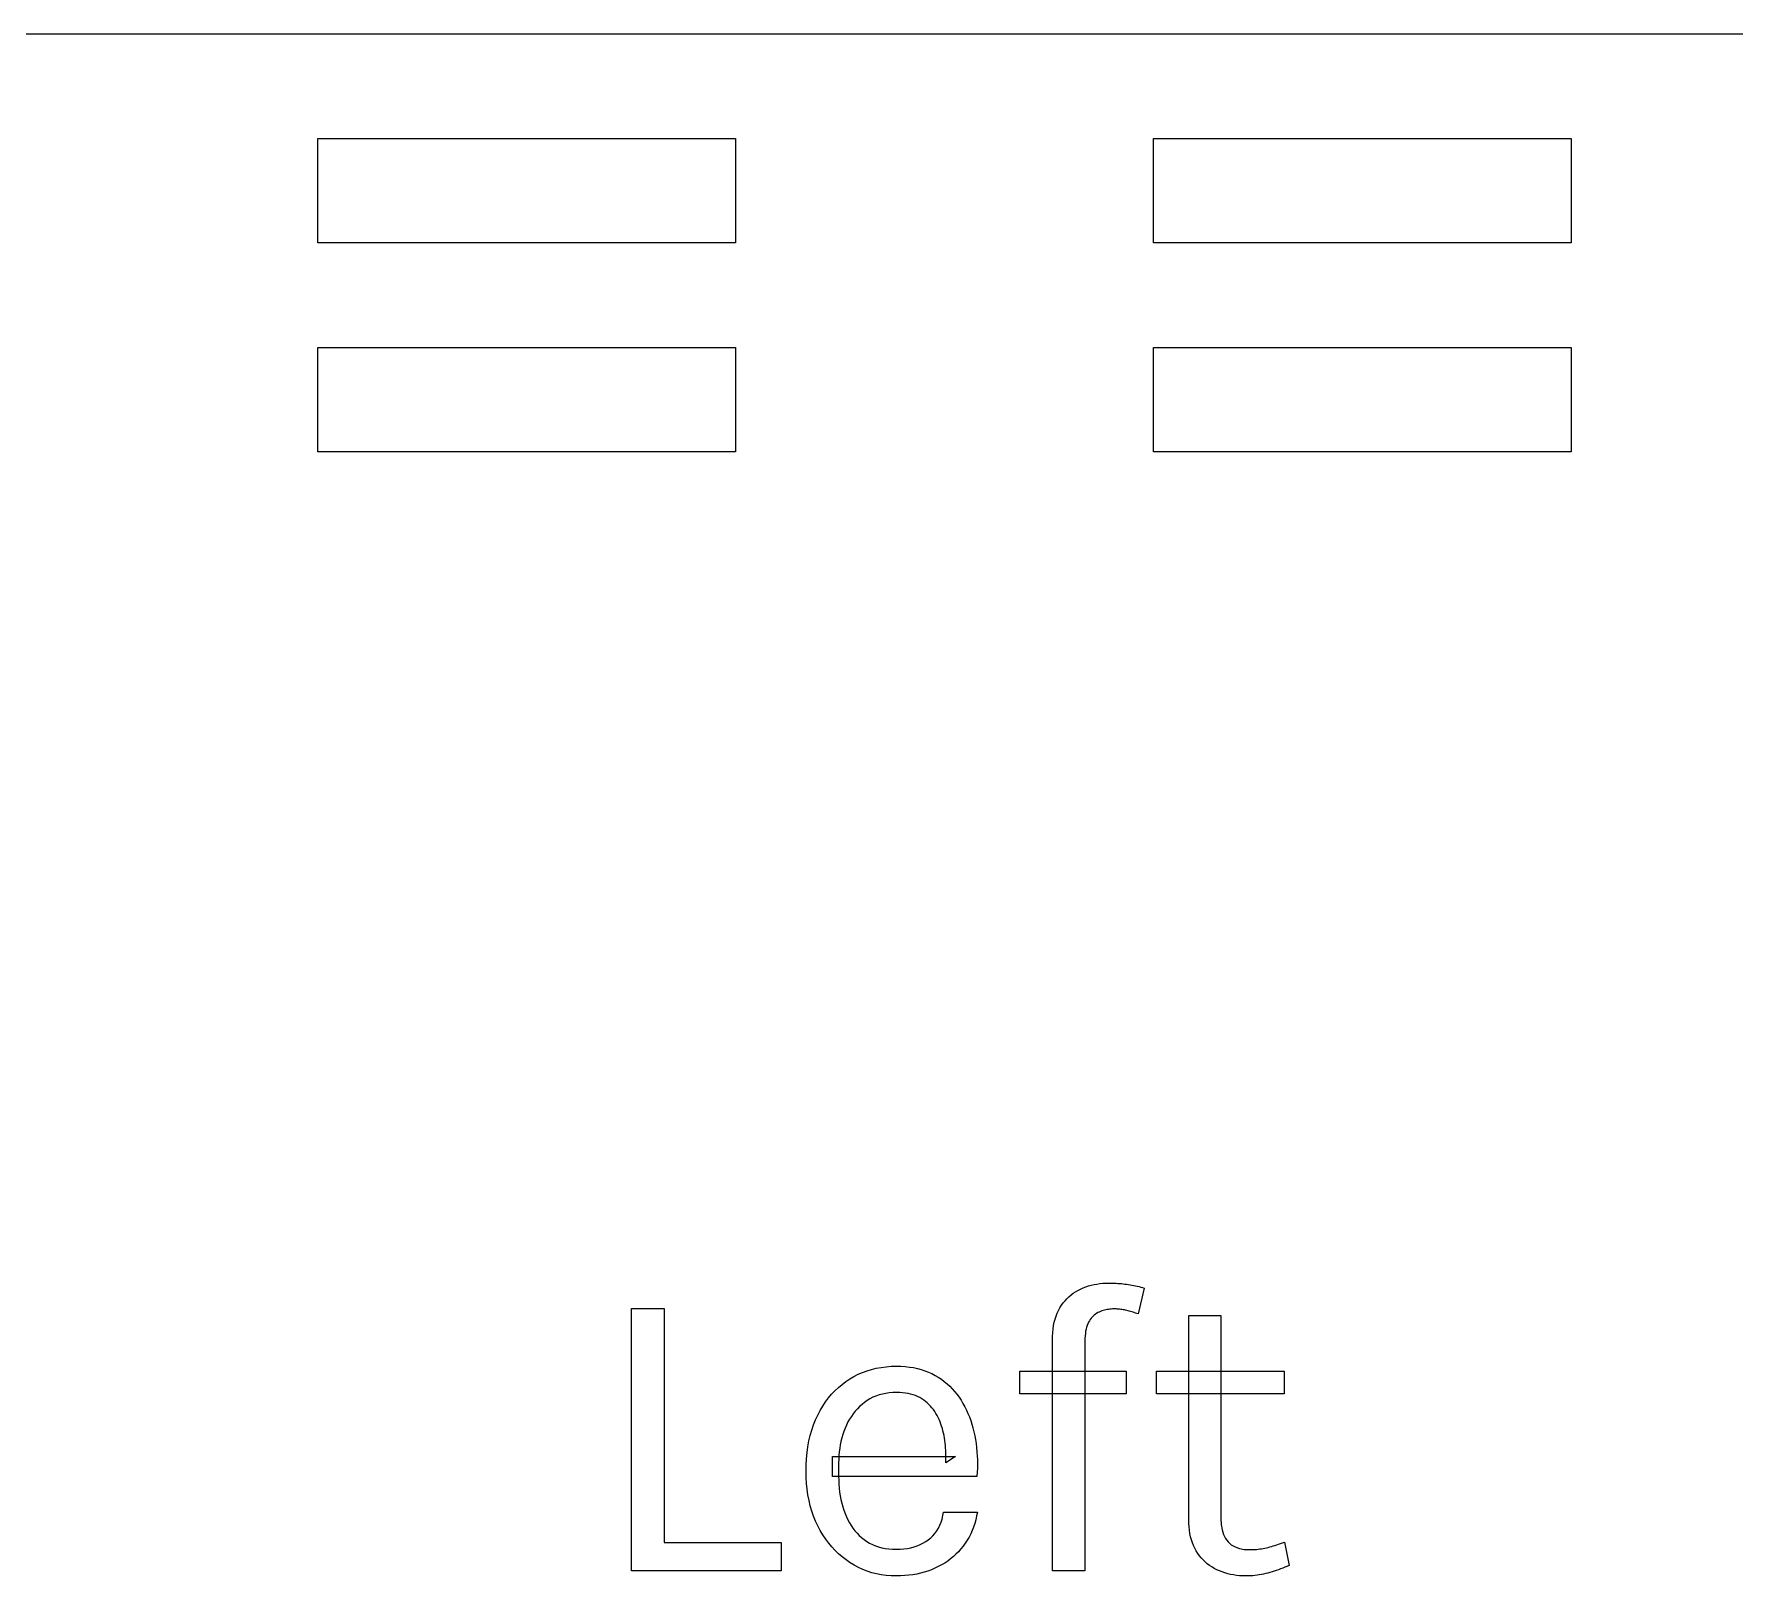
# Model space of a CAD drawing. Extents: x 0 to 393, y 0 to 389.
# Drawn here: x 48.85 to 97.7, y 213.72 to 258 of the extents above; entities that cross this region are included whole.
import ezdxf

# ---------------------------------------------------------------- set-up
doc = ezdxf.new("R2010")
doc.units = 0
doc.layers.get('0').update_dxf_attribs({"lineweight": 0})

msp = doc.modelspace()

# ---------------------------------------------------------------- linework, layer by layer
for p, q in [((147, 258), (3, 258)), ((57, 252), (57, 255)), ((57, 255), (69, 255)), ((69, 255), (69, 252)), ((81, 252), (81, 255)), ((81, 255), (93, 255)), ((93, 255), (93, 252)), ((69, 252), (57, 252)), ((93, 252), (81, 252)), ((57, 246), (57, 249)), ((57, 249), (69, 249)), ((69, 249), (69, 246)), ((81, 246), (81, 249)), ((81, 249), (93, 249)), ((93, 249), (93, 246)), ((69, 246), (57, 246)), ((93, 246), (81, 246)), ((78.575, 221.739), (78.635, 221.791)), ((78.635, 221.791), (78.698, 221.839)), ((78.698, 221.839), (78.764, 221.883)), ((78.764, 221.883), (78.834, 221.923)), ((78.834, 221.923), (78.906, 221.96)), ((78.906, 221.96), (78.981, 221.993)), ((78.981, 221.993), (79.057, 222.023)), ((79.057, 222.023), (79.135, 222.049)), ((79.135, 222.049), (79.215, 222.071)), ((79.215, 222.071), (79.297, 222.09)), ((79.297, 222.09), (79.38, 222.106)), ((79.38, 222.106), (79.465, 222.118)), ((79.465, 222.118), (79.552, 222.127)), ((79.552, 222.127), (79.641, 222.132)), ((79.641, 222.132), (79.731, 222.134)), ((79.731, 222.134), (79.731, 222.134)), ((79.731, 222.134), (79.78, 222.134)), ((79.78, 222.134), (79.83, 222.133)), ((79.83, 222.133), (79.879, 222.131)), ((79.879, 222.131), (79.929, 222.128)), ((79.929, 222.128), (79.979, 222.125)), ((79.979, 222.125), (80.029, 222.121)), ((80.029, 222.121), (80.08, 222.116)), ((80.08, 222.116), (80.13, 222.111)), ((80.13, 222.111), (80.181, 222.105)), ((80.181, 222.105), (80.232, 222.098)), ((80.232, 222.098), (80.283, 222.09)), ((80.283, 222.09), (80.334, 222.082)), ((80.334, 222.082), (80.385, 222.073)), ((80.385, 222.073), (80.436, 222.063)), ((80.436, 222.063), (80.486, 222.053)), ((80.486, 222.053), (80.537, 222.042)), ((80.537, 222.042), (80.588, 222.03)), ((80.739, 221.99), (80.559, 221.246)), ((80.588, 222.03), (80.638, 222.017)), ((80.638, 222.017), (80.689, 222.004)), ((80.689, 222.004), (80.739, 221.99)), ((80.739, 221.99), (80.739, 221.99)), ((66.015, 221.402), (66.951, 221.402)), ((66.015, 213.866), (66.015, 221.402)), ((66.015, 221.402), (66.015, 221.402)), ((66.951, 221.402), (66.951, 214.682)), ((78.239, 221.27), (78.276, 221.348)), ((78.276, 221.348), (78.318, 221.423)), ((78.318, 221.423), (78.363, 221.494)), ((78.363, 221.494), (78.412, 221.561)), ((78.412, 221.561), (78.463, 221.624)), ((78.463, 221.624), (78.517, 221.683)), ((78.517, 221.683), (78.575, 221.739)), ((79.441, 221.302), (79.405, 221.284)), ((79.479, 221.318), (79.441, 221.302)), ((79.517, 221.332), (79.479, 221.318)), ((79.556, 221.344), (79.517, 221.332)), ((79.594, 221.355), (79.556, 221.344)), ((79.633, 221.364), (79.594, 221.355)), ((79.671, 221.372), (79.633, 221.364)), ((79.709, 221.378), (79.671, 221.372)), ((79.748, 221.384), (79.709, 221.378)), ((79.786, 221.387), (79.748, 221.384)), ((79.825, 221.389), (79.786, 221.387)), ((79.863, 221.39), (79.825, 221.389)), ((79.896, 221.39), (79.863, 221.39)), ((79.863, 221.39), (79.863, 221.39)), ((79.928, 221.389), (79.896, 221.39)), ((79.962, 221.387), (79.928, 221.389)), ((79.995, 221.384), (79.962, 221.387)), ((80.029, 221.381), (79.995, 221.384)), ((80.063, 221.377), (80.029, 221.381)), ((80.097, 221.372), (80.063, 221.377)), ((80.132, 221.367), (80.097, 221.372)), ((80.167, 221.361), (80.132, 221.367)), ((80.202, 221.354), (80.167, 221.361)), ((80.237, 221.346), (80.202, 221.354)), ((80.273, 221.338), (80.237, 221.346)), ((80.308, 221.329), (80.273, 221.338)), ((80.344, 221.319), (80.308, 221.329)), ((80.38, 221.309), (80.344, 221.319)), ((80.415, 221.298), (80.38, 221.309)), ((78.108, 220.71), (78.119, 220.813)), ((78.119, 220.813), (78.134, 220.913)), ((78.134, 220.913), (78.154, 221.008)), ((78.154, 221.008), (78.178, 221.099)), ((78.178, 221.099), (78.206, 221.187)), ((78.206, 221.187), (78.239, 221.27)), ((79.08, 220.862), (79.067, 220.806)), ((79.097, 220.914), (79.08, 220.862)), ((79.116, 220.962), (79.097, 220.914)), ((79.137, 221.007), (79.116, 220.962)), ((79.161, 221.048), (79.137, 221.007)), ((79.187, 221.086), (79.161, 221.048)), ((79.214, 221.122), (79.187, 221.086)), ((79.243, 221.155), (79.214, 221.122)), ((79.272, 221.186), (79.243, 221.155)), ((79.303, 221.214), (79.272, 221.186)), ((79.336, 221.24), (79.303, 221.214)), ((79.37, 221.263), (79.336, 221.24)), ((79.405, 221.284), (79.37, 221.263)), ((80.451, 221.286), (80.415, 221.298)), ((80.487, 221.273), (80.451, 221.286)), ((80.523, 221.26), (80.487, 221.273)), ((80.559, 221.246), (80.523, 221.26)), ((82.017, 215.342), (82.017, 221.198)), ((82.017, 221.198), (82.941, 221.198)), ((82.941, 221.198), (82.941, 215.366)), ((78.099, 220.49), (78.101, 220.602)), ((78.099, 213.866), (78.099, 220.49)), ((78.101, 220.602), (78.108, 220.71)), ((79.036, 220.551), (79.035, 220.478)), ((79.035, 220.478), (79.035, 220.478)), ((79.035, 220.478), (79.035, 213.866)), ((79.04, 220.62), (79.036, 220.551)), ((79.046, 220.686), (79.04, 220.62)), ((79.055, 220.748), (79.046, 220.686)), ((79.067, 220.806), (79.055, 220.748)), ((72.167, 219.307), (72.282, 219.383)), ((72.282, 219.383), (72.401, 219.452)), ((72.401, 219.452), (72.523, 219.514)), ((72.523, 219.514), (72.648, 219.568)), ((72.648, 219.568), (72.776, 219.615)), ((72.776, 219.615), (72.908, 219.655)), ((72.908, 219.655), (73.043, 219.688)), ((73.043, 219.688), (73.182, 219.713)), ((73.182, 219.713), (73.324, 219.731)), ((73.324, 219.731), (73.469, 219.742)), ((73.469, 219.742), (73.617, 219.746)), ((73.617, 219.746), (73.617, 219.746)), ((73.617, 219.746), (73.746, 219.743)), ((73.746, 219.743), (73.871, 219.735)), ((73.871, 219.735), (73.992, 219.722)), ((73.992, 219.722), (74.109, 219.704)), ((74.109, 219.704), (74.223, 219.68)), ((74.223, 219.68), (74.333, 219.651)), ((74.333, 219.651), (74.439, 219.617)), ((74.439, 219.617), (74.541, 219.577)), ((74.541, 219.577), (74.639, 219.532)), ((74.639, 219.532), (74.733, 219.482)), ((74.733, 219.482), (74.824, 219.427)), ((74.824, 219.427), (74.911, 219.369)), ((74.911, 219.369), (74.994, 219.307)), ((77.163, 218.954), (77.163, 219.602)), ((77.163, 219.602), (80.223, 219.602)), ((80.223, 219.602), (80.223, 218.954)), ((81.093, 218.954), (81.093, 219.602)), ((81.093, 219.602), (84.753, 219.602)), ((84.753, 219.602), (84.753, 218.954)), ((71.67, 218.834), (71.759, 218.941)), ((71.759, 218.941), (71.854, 219.042)), ((71.854, 219.042), (71.953, 219.137)), ((71.953, 219.137), (72.058, 219.225)), ((72.058, 219.225), (72.167, 219.307)), ((73.031, 218.888), (72.944, 218.852)), ((73.122, 218.919), (73.031, 218.888)), ((73.216, 218.945), (73.122, 218.919)), ((73.314, 218.965), (73.216, 218.945)), ((73.415, 218.979), (73.314, 218.965)), ((73.52, 218.987), (73.415, 218.979)), ((73.629, 218.99), (73.52, 218.987)), ((73.715, 218.988), (73.629, 218.99)), ((73.629, 218.99), (73.629, 218.99)), ((73.798, 218.983), (73.715, 218.988)), ((73.878, 218.974), (73.798, 218.983)), ((73.954, 218.961), (73.878, 218.974)), ((74.028, 218.945), (73.954, 218.961)), ((74.098, 218.925), (74.028, 218.945)), ((74.166, 218.902), (74.098, 218.925)), ((74.23, 218.875), (74.166, 218.902)), ((74.291, 218.844), (74.23, 218.875)), ((74.994, 219.307), (75.074, 219.241)), ((75.074, 219.241), (75.15, 219.172)), ((75.15, 219.172), (75.223, 219.098)), ((75.223, 219.098), (75.292, 219.021)), ((75.292, 219.021), (75.357, 218.941)), ((75.357, 218.941), (75.419, 218.856)), ((80.223, 218.954), (77.163, 218.954)), ((80.223, 218.954), (80.223, 218.954)), ((84.753, 218.954), (81.093, 218.954)), ((84.753, 218.954), (84.753, 218.954)), ((71.361, 218.342), (71.431, 218.474)), ((71.431, 218.474), (71.505, 218.601)), ((71.505, 218.601), (71.585, 218.72)), ((71.585, 218.72), (71.67, 218.834)), ((72.379, 218.382), (72.326, 218.306)), ((72.437, 218.454), (72.379, 218.382)), ((72.499, 218.523), (72.437, 218.454)), ((72.564, 218.588), (72.499, 218.523)), ((72.632, 218.65), (72.564, 218.588)), ((72.705, 218.708), (72.632, 218.65)), ((72.781, 218.762), (72.705, 218.708)), ((72.861, 218.81), (72.781, 218.762)), ((72.944, 218.852), (72.861, 218.81)), ((74.349, 218.81), (74.291, 218.844)), ((74.404, 218.773), (74.349, 218.81)), ((74.457, 218.733), (74.404, 218.773)), ((74.507, 218.691), (74.457, 218.733)), ((74.554, 218.647), (74.507, 218.691)), ((74.599, 218.601), (74.554, 218.647)), ((74.642, 218.552), (74.599, 218.601)), ((74.682, 218.501), (74.642, 218.552)), ((74.72, 218.447), (74.682, 218.501)), ((74.755, 218.391), (74.72, 218.447)), ((74.787, 218.333), (74.755, 218.391)), ((75.419, 218.856), (75.477, 218.768)), ((75.477, 218.768), (75.532, 218.677)), ((75.532, 218.677), (75.583, 218.583)), ((75.583, 218.583), (75.631, 218.487)), ((75.631, 218.487), (75.675, 218.389)), ((75.675, 218.389), (75.716, 218.289)), ((71.146, 217.757), (71.19, 217.911)), ((71.19, 217.911), (71.24, 218.06)), ((71.24, 218.06), (71.297, 218.204)), ((71.297, 218.204), (71.361, 218.342)), ((72.147, 217.967), (72.112, 217.874)), ((72.186, 218.057), (72.147, 217.967)), ((72.229, 218.144), (72.186, 218.057)), ((72.275, 218.226), (72.229, 218.144)), ((72.326, 218.306), (72.275, 218.226)), ((74.817, 218.273), (74.787, 218.333)), ((74.845, 218.212), (74.817, 218.273)), ((74.872, 218.15), (74.845, 218.212)), ((74.896, 218.086), (74.872, 218.15)), ((74.918, 218.022), (74.896, 218.086)), ((74.939, 217.956), (74.918, 218.022)), ((74.957, 217.889), (74.939, 217.956)), ((74.973, 217.821), (74.957, 217.889)), ((75.716, 218.289), (75.754, 218.186)), ((75.754, 218.186), (75.788, 218.081)), ((75.788, 218.081), (75.819, 217.973)), ((75.819, 217.973), (75.846, 217.863)), ((71.055, 217.263), (71.079, 217.433)), ((71.079, 217.433), (71.109, 217.598)), ((71.109, 217.598), (71.146, 217.757)), ((72.007, 217.489), (71.991, 217.389)), ((72.028, 217.588), (72.007, 217.489)), ((72.052, 217.685), (72.028, 217.588)), ((72.08, 217.78), (72.052, 217.685)), ((72.112, 217.874), (72.08, 217.78)), ((74.988, 217.752), (74.973, 217.821)), ((75, 217.682), (74.988, 217.752)), ((75.011, 217.611), (75, 217.682)), ((75.02, 217.54), (75.011, 217.611)), ((75.027, 217.47), (75.02, 217.54)), ((75.034, 217.399), (75.027, 217.47)), ((75.038, 217.328), (75.034, 217.399)), ((75.846, 217.863), (75.87, 217.751)), ((75.87, 217.751), (75.891, 217.637)), ((75.891, 217.637), (75.908, 217.523)), ((75.908, 217.523), (75.922, 217.407)), ((75.922, 217.407), (75.933, 217.291)), ((71.025, 216.722), (71.028, 216.908)), ((71.028, 216.908), (71.038, 217.088)), ((71.038, 217.088), (71.055, 217.263)), ((71.781, 216.578), (71.781, 217.154)), ((71.781, 217.154), (75.315, 217.154)), ((71.963, 217.08), (71.961, 216.974)), ((71.961, 216.974), (71.961, 216.974)), ((71.961, 216.974), (71.961, 216.59)), ((71.968, 217.185), (71.963, 217.08)), ((71.978, 217.288), (71.968, 217.185)), ((71.991, 217.389), (71.978, 217.288)), ((75.041, 217.257), (75.038, 217.328)), ((75.315, 217.154), (75.039, 216.974)), ((75.039, 216.974), (75.042, 217.045)), ((75.043, 217.186), (75.041, 217.257)), ((75.042, 217.045), (75.043, 217.116)), ((75.043, 217.116), (75.043, 217.186)), ((75.933, 217.291), (75.941, 217.174)), ((75.941, 217.174), (75.946, 217.057)), ((75.946, 217.057), (75.947, 216.938)), ((75.947, 216.938), (75.946, 216.819)), ((71.028, 216.548), (71.025, 216.722)), ((71.025, 216.722), (71.025, 216.722)), ((71.039, 216.377), (71.028, 216.548)), ((75.933, 216.578), (71.781, 216.578)), ((71.961, 216.59), (71.963, 216.471)), ((71.963, 216.471), (71.968, 216.355)), ((75.941, 216.699), (75.933, 216.578)), ((75.933, 216.578), (75.933, 216.578)), ((75.946, 216.819), (75.941, 216.699)), ((71.056, 216.211), (71.039, 216.377)), ((71.079, 216.049), (71.056, 216.211)), ((71.11, 215.891), (71.079, 216.049)), ((71.968, 216.355), (71.977, 216.241)), ((71.977, 216.241), (71.99, 216.13)), ((71.99, 216.13), (72.007, 216.022)), ((72.007, 216.022), (72.027, 215.915)), ((71.147, 215.737), (71.11, 215.891)), ((71.191, 215.587), (71.147, 215.737)), ((71.242, 215.441), (71.191, 215.587)), ((71.3, 215.3), (71.242, 215.441)), ((72.027, 215.915), (72.051, 215.812)), ((72.051, 215.812), (72.078, 215.711)), ((72.078, 215.711), (72.109, 215.612)), ((72.109, 215.612), (72.144, 215.516)), ((72.144, 215.516), (72.182, 215.423)), ((74.931, 215.357), (74.955, 215.455)), ((74.955, 215.455), (74.973, 215.558)), ((74.973, 215.558), (74.973, 215.558)), ((74.973, 215.558), (75.945, 215.558)), ((75.925, 215.446), (75.9, 215.336)), ((75.945, 215.558), (75.925, 215.446)), ((71.364, 215.162), (71.3, 215.3)), ((71.434, 215.029), (71.364, 215.162)), ((71.509, 214.903), (71.434, 215.029)), ((72.182, 215.423), (72.225, 215.334)), ((72.225, 215.334), (72.27, 215.249)), ((72.27, 215.249), (72.32, 215.168)), ((72.32, 215.168), (72.373, 215.091)), ((72.373, 215.091), (72.429, 215.018)), ((72.429, 215.018), (72.49, 214.949)), ((72.49, 214.949), (72.554, 214.884)), ((74.726, 214.945), (74.778, 215.017)), ((74.778, 215.017), (74.825, 215.095)), ((74.825, 215.095), (74.865, 215.177)), ((74.865, 215.177), (74.901, 215.264)), ((74.901, 215.264), (74.931, 215.357)), ((75.798, 215.028), (75.755, 214.931)), ((75.837, 215.127), (75.798, 215.028)), ((75.87, 215.23), (75.837, 215.127)), ((75.9, 215.336), (75.87, 215.23)), ((82.019, 215.236), (82.017, 215.342)), ((82.017, 215.342), (82.017, 215.342)), ((82.026, 215.133), (82.019, 215.236)), ((82.036, 215.034), (82.026, 215.133)), ((82.052, 214.939), (82.036, 215.034)), ((82.941, 215.366), (82.949, 215.197)), ((82.949, 215.197), (82.974, 215.046)), ((82.974, 215.046), (83.016, 214.913)), ((66.951, 214.682), (70.311, 214.682)), ((70.311, 214.682), (70.311, 213.866)), ((71.59, 214.782), (71.509, 214.903)), ((71.675, 214.667), (71.59, 214.782)), ((71.764, 214.558), (71.675, 214.667)), ((71.859, 214.455), (71.764, 214.558)), ((72.554, 214.884), (72.622, 214.823)), ((72.622, 214.823), (72.693, 214.766)), ((72.693, 214.766), (72.768, 214.714)), ((72.768, 214.714), (72.847, 214.667)), ((72.847, 214.667), (72.93, 214.625)), ((72.93, 214.625), (73.017, 214.589)), ((73.017, 214.589), (73.107, 214.559)), ((73.107, 214.559), (73.201, 214.534)), ((73.201, 214.534), (73.299, 214.515)), ((73.299, 214.515), (73.401, 214.501)), ((73.401, 214.501), (73.507, 214.493)), ((73.507, 214.493), (73.617, 214.49)), ((73.617, 214.49), (73.727, 214.493)), ((73.617, 214.49), (73.617, 214.49)), ((73.727, 214.493), (73.832, 214.501)), ((73.832, 214.501), (73.934, 214.514)), ((73.934, 214.514), (74.032, 214.533)), ((74.032, 214.533), (74.126, 214.558)), ((74.126, 214.558), (74.215, 214.587)), ((74.215, 214.587), (74.301, 214.622)), ((74.301, 214.622), (74.383, 214.663)), ((74.383, 214.663), (74.461, 214.709)), ((74.461, 214.709), (74.535, 214.76)), ((74.535, 214.76), (74.604, 214.817)), ((74.604, 214.817), (74.668, 214.878)), ((74.668, 214.878), (74.726, 214.945)), ((75.472, 214.497), (75.403, 214.42)), ((75.537, 214.577), (75.472, 214.497)), ((75.598, 214.661), (75.537, 214.577)), ((75.655, 214.748), (75.598, 214.661)), ((75.707, 214.838), (75.655, 214.748)), ((75.755, 214.931), (75.707, 214.838)), ((82.071, 214.847), (82.052, 214.939)), ((82.095, 214.759), (82.071, 214.847)), ((82.123, 214.674), (82.095, 214.759)), ((82.155, 214.593), (82.123, 214.674)), ((82.192, 214.516), (82.155, 214.593)), ((82.233, 214.442), (82.192, 214.516)), ((83.016, 214.913), (83.073, 214.798)), ((83.073, 214.798), (83.148, 214.7)), ((83.148, 214.7), (83.239, 214.62)), ((83.239, 214.62), (83.347, 214.558)), ((83.347, 214.558), (83.471, 214.514)), ((83.471, 214.514), (83.612, 214.487)), ((83.612, 214.487), (83.769, 214.478)), ((83.769, 214.478), (83.818, 214.479)), ((83.769, 214.478), (83.769, 214.478)), ((83.818, 214.479), (83.867, 214.48)), ((83.867, 214.48), (83.915, 214.483)), ((83.915, 214.483), (83.963, 214.487)), ((83.963, 214.487), (84.011, 214.492)), ((84.011, 214.492), (84.059, 214.497)), ((84.059, 214.497), (84.106, 214.504)), ((84.106, 214.504), (84.153, 214.513)), ((84.153, 214.513), (84.2, 214.522)), ((84.2, 214.522), (84.246, 214.532)), ((84.246, 214.532), (84.293, 214.543)), ((84.293, 214.543), (84.341, 214.556)), ((84.341, 214.556), (84.39, 214.569)), ((84.39, 214.569), (84.44, 214.584)), ((84.44, 214.584), (84.491, 214.6)), ((84.491, 214.6), (84.544, 214.616)), ((84.544, 214.616), (84.597, 214.634)), ((84.597, 214.634), (84.652, 214.653)), ((84.652, 214.653), (84.708, 214.673)), ((84.708, 214.673), (84.765, 214.694)), ((84.765, 214.694), (84.765, 214.694)), ((84.765, 214.694), (84.897, 214.022)), ((71.959, 214.358), (71.859, 214.455)), ((72.064, 214.267), (71.959, 214.358)), ((72.173, 214.182), (72.064, 214.267)), ((72.288, 214.103), (72.173, 214.182)), ((72.407, 214.031), (72.288, 214.103)), ((72.528, 213.966), (72.407, 214.031)), ((74.824, 213.99), (74.727, 213.944)), ((74.917, 214.04), (74.824, 213.99)), ((75.007, 214.094), (74.917, 214.04)), ((75.093, 214.152), (75.007, 214.094)), ((75.175, 214.213), (75.093, 214.152)), ((75.255, 214.278), (75.175, 214.213)), ((75.331, 214.347), (75.255, 214.278)), ((75.403, 214.42), (75.331, 214.347)), ((82.278, 214.372), (82.233, 214.442)), ((82.326, 214.305), (82.278, 214.372)), ((82.377, 214.242), (82.326, 214.305)), ((82.431, 214.183), (82.377, 214.242)), ((82.488, 214.127), (82.431, 214.183)), ((82.548, 214.075), (82.488, 214.127)), ((82.612, 214.026), (82.548, 214.075)), ((82.678, 213.981), (82.612, 214.026)), ((82.748, 213.94), (82.678, 213.981)), ((84.836, 213.996), (84.775, 213.971)), ((84.897, 214.022), (84.836, 213.996)), ((70.311, 213.866), (66.015, 213.866)), ((72.653, 213.909), (72.528, 213.966)), ((72.781, 213.859), (72.653, 213.909)), ((72.913, 213.817), (72.781, 213.859)), ((73.047, 213.783), (72.913, 213.817)), ((73.185, 213.756), (73.047, 213.783)), ((73.326, 213.737), (73.185, 213.756)), ((73.47, 213.726), (73.326, 213.737)), ((73.617, 213.722), (73.47, 213.726)), ((73.739, 213.724), (73.617, 213.722)), ((73.617, 213.722), (73.617, 213.722)), ((73.617, 213.722), (73.617, 213.722)), ((73.859, 213.731), (73.739, 213.724)), ((73.976, 213.742), (73.859, 213.731)), ((74.091, 213.758), (73.976, 213.742)), ((74.204, 213.778), (74.091, 213.758)), ((74.313, 213.802), (74.204, 213.778)), ((74.42, 213.831), (74.313, 213.802)), ((74.525, 213.864), (74.42, 213.831)), ((74.627, 213.902), (74.525, 213.864)), ((74.727, 213.944), (74.627, 213.902)), ((79.035, 213.866), (78.099, 213.866)), ((79.035, 213.866), (79.035, 213.866)), ((82.821, 213.902), (82.748, 213.94)), ((82.896, 213.868), (82.821, 213.902)), ((82.974, 213.837), (82.896, 213.868)), ((83.053, 213.81), (82.974, 213.837)), ((83.134, 213.787), (83.053, 213.81)), ((83.217, 213.767), (83.134, 213.787)), ((83.302, 213.751), (83.217, 213.767)), ((83.389, 213.738), (83.302, 213.751)), ((83.478, 213.729), (83.389, 213.738)), ((83.568, 213.724), (83.478, 213.729)), ((83.661, 213.722), (83.568, 213.724)), ((83.726, 213.723), (83.661, 213.722)), ((83.661, 213.722), (83.661, 213.722)), ((83.661, 213.722), (83.661, 213.722)), ((83.79, 213.725), (83.726, 213.723)), ((83.854, 213.73), (83.79, 213.725)), ((83.917, 213.735), (83.854, 213.73)), ((83.98, 213.743), (83.917, 213.735)), ((84.042, 213.752), (83.98, 213.743)), ((84.104, 213.763), (84.042, 213.752)), ((84.166, 213.776), (84.104, 213.763)), ((84.227, 213.79), (84.166, 213.776)), ((84.288, 213.806), (84.227, 213.79)), ((84.349, 213.823), (84.288, 213.806)), ((84.409, 213.842), (84.349, 213.823)), ((84.47, 213.861), (84.409, 213.842)), ((84.531, 213.881), (84.47, 213.861)), ((84.592, 213.902), (84.531, 213.881)), ((84.653, 213.924), (84.592, 213.902)), ((84.714, 213.947), (84.653, 213.924)), ((84.775, 213.971), (84.714, 213.947))]:
    msp.add_line(p, q)

doc.saveas('drawing.dxf')
